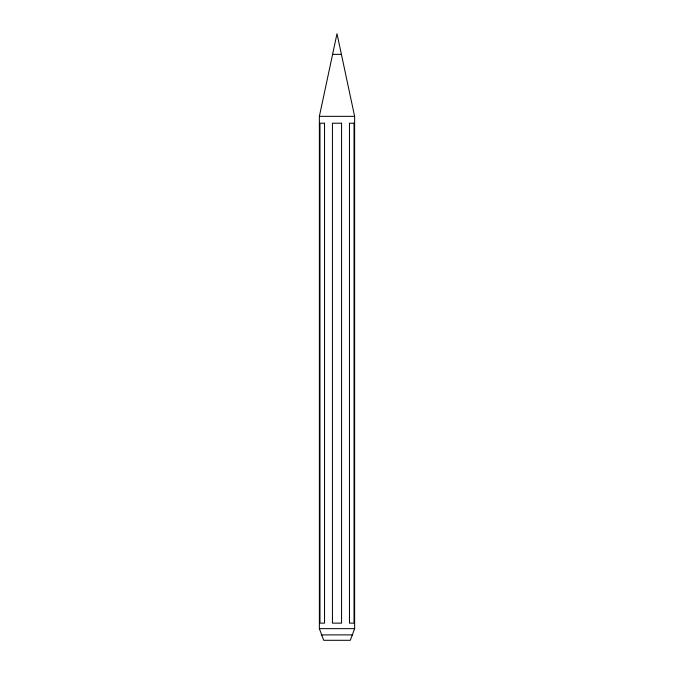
<?xml version="1.0" encoding="UTF-8"?>
<svg xmlns="http://www.w3.org/2000/svg" width="674" height="674" viewBox="0 0 674 674"><rect width="100%" height="100%" fill="white"/><g stroke="black" fill="none" stroke-linecap="round" stroke-linejoin="round"><path stroke-width="1.01" d="M319.375 116.332L337 33.7L354.625 116.332L354.625 628.648L350.295 640.3L323.705 640.3L319.375 628.648L319.375 116.332L354.625 116.332M332.594 54.358L341.406 54.358M319.375 628.648L354.625 628.648M321.271 634.883L352.729 634.883M324.531 123.216L319.973 123.216L319.973 623.138L324.531 623.138L324.531 123.216M341.566 123.216L332.434 123.216L332.434 623.138L341.566 623.138L341.566 123.216M354.027 123.216L349.469 123.216L349.469 623.138L354.027 623.138L354.027 123.216"/></g></svg>
